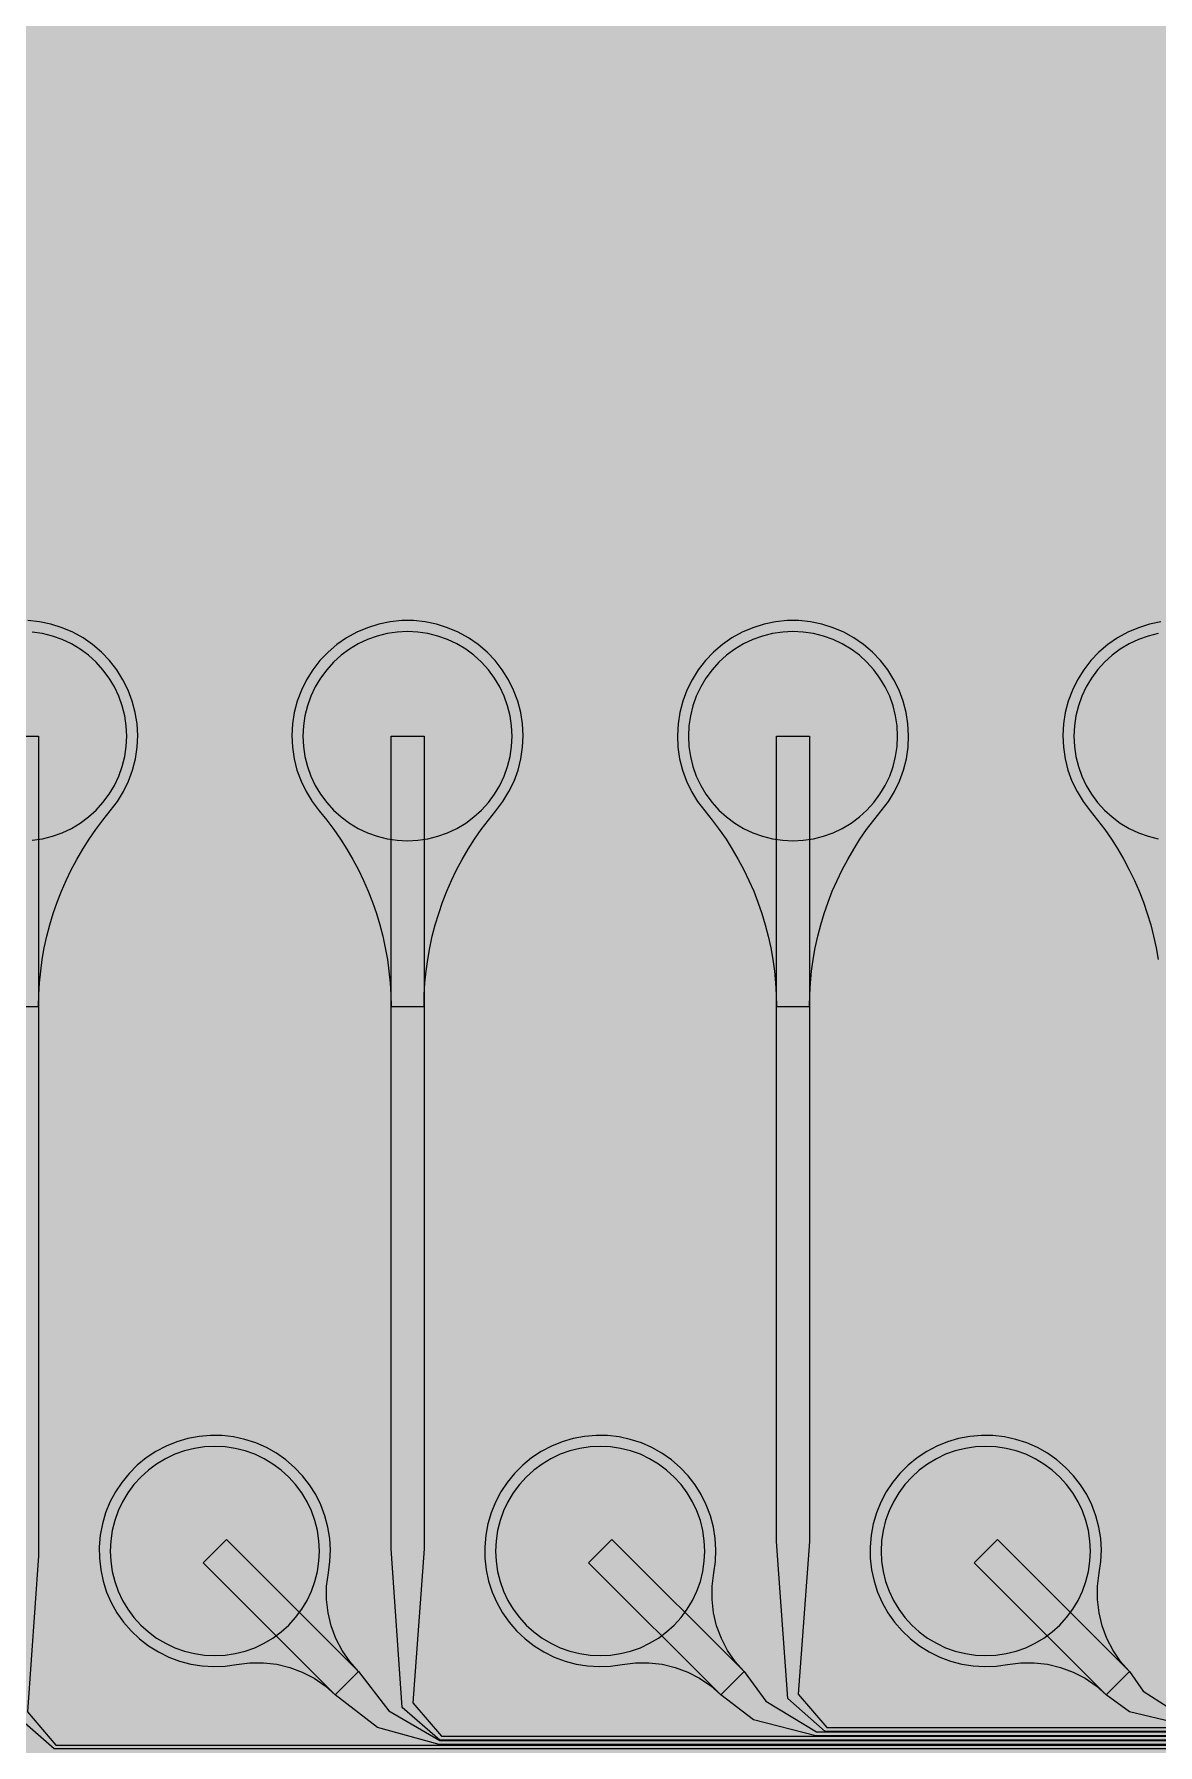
# Model space of a CAD drawing. Header units: metres. Extents: x -7231 to 10969, y -37556 to 1873.
# Drawn here: x 6893 to 7913, y -28847 to -27294 of the extents above; entities that cross this region are included whole.
import ezdxf

# ---------------------------------------------------------------- set-up
doc = ezdxf.new("R2010")
doc.units = ezdxf.units.M
for name, color, linetype in [('Metal1', 4, 'CONTINUOUS'), ('Metal2', 3, 'CONTINUOUS'), ('Polyimide', 7, 'CONTINUOUS'), ('Polyimide_Negative', 5, 'CONTINUOUS')]:
    doc.layers.add(name, color=color, linetype=linetype)

msp = doc.modelspace()

# ---------------------------------------------------------------- hatches: boundary and pattern name
at = {"layer": 'Polyimide'}
msp.add_hatch(color=7, dxfattribs=at).paths.add_polyline_path([(4065.7, -468), (4066.7, -502), (4068.5, -536), (4071.4, -570), (4075.5, -604), (4081, -638), (4088, -672), (4096.5, -706), (4106.6, -740), (4118.3, -774), (4131.6, -808), (4146.5, -842), (4162.9, -876), (4180.7, -910), (4199.8, -944), (4220.2, -978), (4241.7, -1012), (4264.2, -1046), (4287.5, -1080), (4311.5, -1114), (4336, -1148), (4360.9, -1182), (4385.9, -1216), (4410.9, -1250), (4435.7, -1284), (4460.2, -1318), (4484.2, -1352), (4507.5, -1385.9), (4530, -1419.9), (4551.5, -1453.9), (4571.9, -1487.9), (4591.1, -1521.9), (4608.9, -1555.9), (4625.3, -1589.9), (4640.1, -1623.9), (4653.4, -1657.9), (4665.1, -1691.9), (4675.2, -1725.9), (4683.7, -1759.9), (4690.7, -1793.9), (4696.2, -1827.9), (4700.3, -1861.9), (4703.2, -1895.9), (4705.1, -1929.9), (4706.1, -1963.9), (4706.4, -1997.9), (4706.5, -2031.9), (4706.5, -4793), (4710, -4838.4), (4720.2, -4882.7), (4737.1, -4925), (4760.1, -4964.2), (4788.9, -4999.5), (4822.6, -5030), (4860.5, -5055.1), (4901.8, -5074.2), (4901.8, -5074.2), (4970.7, -5105.2), (5034.7, -5145.3), (5092.8, -5193.5), (5143.8, -5249.2), (5186.9, -5311.2), (5221.2, -5378.4), (5246.2, -5449.7), (5261.4, -5523.7), (5266.5, -5599), (5261.4, -5674.3), (5246.2, -5748.3), (5221.2, -5819.6), (5186.9, -5886.8), (5143.8, -5948.8), (5092.8, -6004.5), (5034.7, -6052.7), (4970.7, -6092.8), (4901.8, -6123.8), (4860.5, -6142.9), (4822.6, -6168), (4788.9, -6198.5), (4760.1, -6233.8), (4737.1, -6273), (4720.2, -6315.3), (4710, -6359.6), (4706.5, -6405), (4706.5, -9221.5), (4710, -9266.9), (4720.2, -9311.2), (4737.1, -9353.5), (4760.1, -9392.7), (4788.9, -9428), (4822.6, -9458.5), (4860.5, -9483.6), (4901.8, -9502.7), (4970.7, -9533.7), (5034.7, -9573.8), (5092.8, -9622), (5143.8, -9677.7), (5186.9, -9739.7), (5221.2, -9806.9), (5246.2, -9878.2), (5261.4, -9952.2), (5266.5, -10027.5), (5261.4, -10102.8), (5246.2, -10176.8), (5221.2, -10248.1), (5186.9, -10315.3), (5143.8, -10377.3), (5092.8, -10433), (5034.7, -10481.2), (4970.7, -10521.3), (4901.8, -10552.3), (4860.5, -10571.4), (4822.6, -10596.5), (4788.9, -10627), (4760.1, -10662.3), (4737.1, -10701.5), (4720.2, -10743.8), (4710, -10788.1), (4706.5, -10833.5), (4706.5, -13650), (4710, -13695.4), (4720.2, -13739.7), (4737.1, -13782), (4760.1, -13821.2), (4788.9, -13856.5), (4822.6, -13887), (4860.5, -13912.1), (4901.8, -13931.2), (4970.7, -13962.2), (5034.7, -14002.2), (5092.8, -14050.5), (5143.8, -14106.2), (5186.9, -14168.2), (5221.2, -14235.4), (5246.2, -14306.7), (5261.4, -14380.7), (5266.5, -14456), (5261.4, -14531.3), (5246.2, -14605.3), (5221.2, -14676.5), (5186.9, -14743.8), (5143.8, -14805.8), (5092.8, -14861.5), (5034.7, -14909.7), (4970.7, -14949.8), (4901.8, -14980.8), (4860.5, -14999.9), (4822.6, -15025), (4788.9, -15055.5), (4760.1, -15090.8), (4737.1, -15130), (4720.2, -15172.3), (4710, -15216.6), (4706.5, -15262), (4706.5, -15456), (4720.9, -15750), (4764.1, -16041.3), (4835.7, -16326.8), (4934.9, -16604), (5060.7, -16870.2), (5212.1, -17122.7), (5387.5, -17359.2), (5585.2, -17577.3), (5803.3, -17775), (6039.8, -17950.4), (6292.3, -18101.8), (6558.4, -18227.6), (6835.6, -18326.8), (7121.2, -18398.3), (7412.4, -18441.5), (7706.5, -18456), (9969, -18456), (10047.4, -18459.8), (10125.1, -18471.4), (10201.2, -18490.4), (10275.2, -18516.9), (10346.1, -18550.5), (10413.5, -18590.8), (10476.5, -18637.6), (10534.7, -18690.3), (10587.4, -18748.5), (10634.2, -18811.5), (10674.5, -18878.9), (10708.1, -18949.8), (10734.6, -19023.8), (10753.6, -19099.9), (10765.2, -19177.6), (10769, -19256), (10769, -20895.8), (10730.2, -20951.4), (10694.6, -21009.1), (10662.2, -21068.6), (10633.2, -21129.9), (10607.6, -21192.7), (10585.5, -21256.7), (10566.9, -21322), (10552, -21388.1), (10540.8, -21455), (10533.4, -21522.3), (10529.6, -21590), (10529.6, -21657.8), (10533.4, -21725.5), (10540.8, -21792.9), (10552, -21859.7), (10566.9, -21925.9), (10585.5, -21991.1), (10607.6, -22055.2), (10633.2, -22117.9), (10662.2, -22179.2), (10694.6, -22238.7), (10730.2, -22296.4), (10769, -22352), (10769, -32454.2), (10728.7, -32510.5), (10691.7, -32568.9), (10658, -32629.3), (10627.8, -32691.6), (10601.2, -32755.4), (10578.2, -32820.7), (10558.9, -32887.1), (10543.4, -32954.5), (10531.8, -33022.7), (10524, -33091.4), (10520.1, -33160.5), (10520.1, -33229.7), (10524, -33298.8), (10531.8, -33367.5), (10543.4, -33435.7), (10558.9, -33503.1), (10578.2, -33569.5), (10601.2, -33634.8), (10627.8, -33698.6), (10658, -33760.8), (10691.7, -33821.3), (10728.7, -33879.7), (10769, -33936), (10769, -36556), (10765.2, -36634.4), (10753.6, -36712.1), (10734.6, -36788.2), (10708.1, -36862.1), (10674.5, -36933.1), (10634.2, -37000.5), (10587.4, -37063.5), (10534.7, -37121.7), (10476.5, -37174.4), (10413.5, -37221.2), (10346.1, -37261.5), (10275.2, -37295.1), (10201.2, -37321.6), (10125.1, -37340.6), (10047.4, -37352.1), (9969, -37356), (-6231, -37356), (-6309.4, -37352.1), (-6387.1, -37340.6), (-6463.2, -37321.6), (-6537.2, -37295.1), (-6608.1, -37261.5), (-6675.5, -37221.2), (-6738.5, -37174.4), (-6796.7, -37121.7), (-6849.4, -37063.5), (-6896.2, -37000.5), (-6936.5, -36933.1), (-6970.1, -36862.1), (-6996.6, -36788.2), (-7015.6, -36712.1), (-7027.2, -36634.4), (-7031, -36556), (-7031, -33936), (-6990.7, -33879.8), (-6953.7, -33821.3), (-6920, -33760.9), (-6889.8, -33698.6), (-6863.2, -33634.8), (-6840.2, -33569.5), (-6820.9, -33503.1), (-6805.4, -33435.7), (-6793.7, -33367.5), (-6785.9, -33298.8), (-6782, -33229.7), (-6782, -33160.5), (-6785.9, -33091.4), (-6793.7, -33022.7), (-6805.4, -32954.5), (-6820.9, -32887.1), (-6840.2, -32820.6), (-6863.2, -32755.4), (-6889.8, -32691.5), (-6920, -32629.3), (-6953.7, -32568.9), (-6990.7, -32510.4), (-7031, -32454.2), (-7031, -22364.8), (-6990.7, -22308.6), (-6953.7, -22250.1), (-6920, -22189.7), (-6889.8, -22127.5), (-6863.2, -22063.6), (-6840.2, -21998.4), (-6820.9, -21931.9), (-6805.4, -21864.5), (-6793.7, -21796.3), (-6785.9, -21727.6), (-6782, -21658.5), (-6782, -21589.3), (-6785.9, -21520.3), (-6793.7, -21451.5), (-6805.4, -21383.3), (-6820.9, -21315.9), (-6840.2, -21249.5), (-6863.2, -21184.2), (-6889.8, -21120.4), (-6920, -21058.1), (-6953.7, -20997.7), (-6990.7, -20939.3), (-7031, -20883), (-7031, -19256), (-7027.2, -19177.6), (-7015.6, -19099.9), (-6996.6, -19023.8), (-6970.1, -18949.8), (-6936.5, -18878.9), (-6896.2, -18811.5), (-6849.4, -18748.5), (-6796.7, -18690.3), (-6738.5, -18637.6), (-6675.5, -18590.8), (-6608.1, -18550.5), (-6537.2, -18516.9), (-6463.2, -18490.4), (-6387.1, -18471.4), (-6309.4, -18459.8), (-6231, -18456), (-3968.5, -18456), (-3674.4, -18441.5), (-3383.2, -18398.3), (-3097.6, -18326.8), (-2820.4, -18227.6), (-2554.3, -18101.8), (-2301.8, -17950.4), (-2065.3, -17775), (-1847.2, -17577.3), (-1649.5, -17359.2), (-1474.1, -17122.7), (-1322.7, -16870.2), (-1196.9, -16604), (-1097.7, -16326.8), (-1026.1, -16041.3), (-982.9, -15750), (-968.5, -15456), (-968.5, -15262), (-972, -15216.6), (-982.2, -15172.3), (-999.1, -15130), (-1022.1, -15090.8), (-1050.9, -15055.5), (-1084.6, -15025), (-1122.5, -14999.9), (-1163.8, -14980.8), (-1232.7, -14949.8), (-1296.7, -14909.7), (-1354.8, -14861.5), (-1405.8, -14805.8), (-1448.9, -14743.8), (-1483.2, -14676.5), (-1508.2, -14605.3), (-1523.4, -14531.3), (-1528.5, -14456), (-1523.4, -14380.7), (-1508.2, -14306.7), (-1483.2, -14235.4), (-1448.9, -14168.2), (-1405.8, -14106.2), (-1354.8, -14050.5), (-1296.7, -14002.2), (-1232.7, -13962.2), (-1163.8, -13931.2), (-1122.5, -13912.1), (-1084.6, -13887), (-1050.9, -13856.5), (-1022.1, -13821.2), (-999.1, -13782), (-982.2, -13739.7), (-972, -13695.4), (-968.5, -13650), (-968.5, -12309.6), (-972, -12264.3), (-982.2, -12219.9), (-999.1, -12177.7), (-1022.1, -12138.5), (-1050.9, -12103.2), (-1084.6, -12072.6), (-1122.5, -12047.5), (-1163.8, -12028.5), (-1232.7, -11997.4), (-1296.7, -11957.4), (-1354.8, -11909.1), (-1405.8, -11853.5), (-1448.9, -11791.5), (-1483.2, -11724.2), (-1508.2, -11653), (-1523.4, -11579), (-1528.5, -11503.7), (-1523.4, -11428.3), (-1508.2, -11354.4), (-1483.2, -11283.1), (-1448.9, -11215.9), (-1405.8, -11153.8), (-1354.8, -11098.2), (-1296.7, -11049.9), (-1232.7, -11009.9), (-1163.8, -10978.8), (-1122.5, -10959.8), (-1084.6, -10934.7), (-1050.9, -10904.1), (-1022.1, -10868.9), (-999.1, -10829.6), (-982.2, -10787.4), (-972, -10743), (-968.5, -10697.7), (-968.5, -9357.3), (-972, -9311.9), (-982.2, -9267.6), (-999.1, -9225.4), (-1022.1, -9186.1), (-1050.9, -9150.8), (-1084.6, -9120.3), (-1122.5, -9095.2), (-1163.8, -9076.2), (-1163.8, -9076.2), (-1232.7, -9045.1), (-1296.7, -9005.1), (-1354.8, -8956.8), (-1405.8, -8901.1), (-1448.9, -8839.1), (-1483.2, -8771.9), (-1508.2, -8700.6), (-1523.4, -8626.7), (-1528.5, -8551.3), (-1523.4, -8476), (-1508.2, -8402), (-1483.2, -8330.8), (-1448.9, -8263.5), (-1405.8, -8201.5), (-1354.8, -8145.9), (-1296.7, -8097.6), (-1232.7, -8057.6), (-1163.8, -8026.5), (-1163.8, -8026.5), (-1122.5, -8007.4), (-1084.6, -7982.4), (-1050.9, -7951.8), (-1022.1, -7916.5), (-999.1, -7877.3), (-982.2, -7835), (-972, -7790.7), (-968.5, -7745.4), (-968.5, -6405), (-972, -6359.6), (-982.2, -6315.3), (-999.1, -6273), (-1022.1, -6233.8), (-1050.9, -6198.5), (-1084.6, -6168), (-1122.5, -6142.9), (-1163.8, -6123.8), (-1163.8, -6123.8), (-1232.7, -6092.8), (-1296.7, -6052.7), (-1354.8, -6004.5), (-1405.8, -5948.8), (-1448.9, -5886.8), (-1483.2, -5819.6), (-1508.2, -5748.3), (-1523.4, -5674.3), (-1528.5, -5599), (-1523.4, -5523.7), (-1508.2, -5449.7), (-1483.2, -5378.4), (-1448.9, -5311.2), (-1405.8, -5249.2), (-1354.8, -5193.5), (-1296.7, -5145.3), (-1232.7, -5105.2), (-1163.8, -5074.2), (-1163.8, -5074.2), (-1122.5, -5055.1), (-1084.6, -5030), (-1050.9, -4999.5), (-1022.1, -4964.2), (-999.1, -4925), (-982.2, -4882.7), (-972, -4838.4), (-968.5, -4793), (-968.5, -2031.9), (-968.4, -1997.9), (-968.1, -1963.9), (-967.1, -1929.9), (-965.2, -1895.9), (-962.2, -1861.9), (-958, -1827.9), (-952.4, -1793.9), (-945.3, -1759.9), (-936.6, -1725.9), (-926.4, -1691.9), (-914.4, -1657.9), (-900.9, -1623.9), (-885.7, -1589.9), (-869.1, -1555.9), (-850.9, -1521.9), (-831.4, -1487.9), (-810.6, -1453.9), (-788.7, -1419.9), (-765.8, -1385.9), (-742.1, -1352), (-717.6, -1318), (-692.7, -1284), (-667.4, -1250), (-641.9, -1216), (-616.4, -1182), (-591.1, -1148), (-566.1, -1114), (-541.7, -1080), (-517.9, -1046), (-495, -1012), (-473.1, -978), (-452.4, -944), (-432.8, -910), (-414.7, -876), (-398, -842), (-382.9, -808), (-369.3, -774), (-357.4, -740), (-347.1, -706), (-338.4, -672), (-331.3, -638), (-325.7, -604), (-321.5, -570), (-318.6, -536), (-316.7, -502), (-315.7, -468), (-315.3, -434), (-315.2, -400), (-315.2, 401), (-315.2, 451), (-315.2, 1644), (-270.2, 1644), (-270, 1637.1), (-269.4, 1630.3), (-268.2, 1623.5), (-266.7, 1616.8), (-264.7, 1610.2), (-262.3, 1603.8), (-259.4, 1597.6), (-256.2, 1591.5), (-252.6, 1585.7), (-248.6, 1580.1), (-244.2, 1574.8), (-239.5, 1569.8), (-234.5, 1565.1), (-229.2, 1560.7), (-223.6, 1556.7), (-217.8, 1553.1), (-211.7, 1549.8), (-205.4, 1547), (-199, 1544.6), (-192.4, 1542.6), (-185.7, 1541), (-179, 1539.9), (-172.1, 1539.2), (-165.2, 1539), (-158.4, 1539.2), (-151.5, 1539.9), (-144.8, 1541), (-138.1, 1542.6), (-131.5, 1544.6), (-125.1, 1547), (-118.8, 1549.8), (-112.8, 1553.1), (-106.9, 1556.7), (-101.3, 1560.7), (-96, 1565.1), (-91, 1569.8), (-86.3, 1574.8), (-81.9, 1580.1), (-77.9, 1585.7), (-74.3, 1591.5), (-71.1, 1597.6), (-68.2, 1603.8), (-65.8, 1610.2), (-63.8, 1616.8), (-62.3, 1623.5), (-61.1, 1630.3), (-60.5, 1637.1), (-60.2, 1644), (1853, 1644), (1853, 1573), (3815.2, 1573), (3815.5, 1579.5), (3816.1, 1586.1), (3817.2, 1592.5), (3818.7, 1598.9), (3820.6, 1605.1), (3822.9, 1611.3), (3825.6, 1617.2), (3828.6, 1623), (3832.1, 1628.6), (3835.9, 1633.9), (3840.1, 1638.9), (3844.5, 1643.7), (3849.3, 1648.2), (3854.4, 1652.3), (3859.7, 1656.1), (3865.2, 1659.6), (3871, 1662.7), (3877, 1665.4), (3883.1, 1667.7), (3889.4, 1669.6), (3895.7, 1671.1), (3902.2, 1672.1), (3908.7, 1672.8), (3915.2, 1673), (3921.8, 1672.8), (3928.3, 1672.1), (3934.8, 1671.1), (3941.1, 1669.6), (3947.4, 1667.7), (3953.5, 1665.4), (3959.5, 1662.7), (3965.2, 1659.6), (3970.8, 1656.1), (3976.1, 1652.3), (3981.2, 1648.2), (3986, 1643.7), (3990.4, 1638.9), (3994.6, 1633.9), (3998.4, 1628.6), (4001.9, 1623), (4004.9, 1617.2), (4007.6, 1611.3), (4009.9, 1605.1), (4011.8, 1598.9), (4013.3, 1592.5), (4014.4, 1586.1), (4015, 1579.5), (4015.2, 1573), (4065.2, 1573), (4065.2, 451), (4065.2, 401), (4065.2, -400), (4065.3, -434), (4065.7, -468)])

# ---------------------------------------------------------------- linework, layer by layer
at = {"layer": 'Metal1'}
for points in [[(2416.8, -19211.9), (2416.8, -30170.3), (2445.7, -30199.2), (9418.8, -30199.2), (9447.8, -30170.3), (9447.8, -28863.7), (9418.8, -28834.8), (7610.8, -28834.8), (7576.7, -28805), (7566.5, -28662.5), (7566.5, -27931), (7596.5, -27931), (7596.5, -28662.5), (7586.3, -28801), (7612.2, -28831.2), (9420.2, -28831.2), (9451.2, -28862.3), (9451.2, -30171.7), (9420.2, -30202.7), (2444.3, -30202.7), (2413.2, -30171.7), (2413.2, -19211.9)], [(2424.8, -19211.9), (2424.8, -30162.3), (2453.7, -30191.2), (9410.8, -30191.2), (9439.8, -30162.3), (9439.8, -28871.7), (9410.8, -28842.7), (7260.8, -28842.7), (7226.7, -28813), (7216.5, -28668.9), (7216.5, -27931), (7246.5, -27931), (7246.5, -28668.9), (7236.3, -28809), (7262.2, -28839.2), (9412.2, -28839.2), (9443.3, -28870.3), (9443.3, -30163.7), (9412.2, -30194.7), (2452.3, -30194.7), (2421.2, -30163.7), (2421.2, -19211.9)], [(2432.8, -19211.9), (2432.8, -30154.3), (2461.7, -30183.2), (9402.8, -30183.2), (9431.8, -30154.3), (9431.8, -28879.7), (9402.8, -28850.7), (6910.8, -28850.7), (6876.7, -28821), (6866.5, -28675.3), (6866.5, -27931), (6896.5, -27931), (6896.5, -28675.3), (6886.3, -28817), (6912.2, -28847.2), (9404.2, -28847.2), (9435.2, -28878.3), (9435.2, -30155.7), (9404.2, -30186.8), (2460.3, -30186.8), (2429.2, -30155.7), (2429.2, -19211.9)], [(6866.5, -28176.6), (6896.5, -28176.6), (6896.5, -28176.6), (6896.7, -28165.8), (6897.3, -28155.1), (6898.4, -28144.4), (6899.8, -28133.8), (6901.7, -28123.2), (6904, -28112.7), (6906.7, -28102.4), (6909.8, -28092.1), (6913.3, -28081.9), (6917.2, -28071.9), (6921.5, -28062.1), (6926.1, -28052.4), (6931.2, -28042.9), (6936.6, -28033.6), (6942.3, -28024.6), (6948.4, -28015.8), (6954.9, -28007.2), (6961.6, -27998.9), (6968.1, -27990.4), (6973.6, -27981.4), (6978.2, -27971.8), (6981.9, -27961.9), (6984.5, -27951.6), (6986, -27941.1), (6986.5, -27930.5), (6985.9, -27919.9), (6984.3, -27909.4), (6981.6, -27899.2), (6977.8, -27889.3), (6973.1, -27879.8), (6967.5, -27870.8), (6961, -27862.4), (6953.7, -27854.7), (6945.6, -27847.8), (6936.9, -27841.8), (6927.6, -27836.7), (6917.9, -27832.5), (6907.7, -27829.3), (6897.4, -27827.2), (6886.8, -27826.1)], [(7915.6, -27827.2), (7905.3, -27829.3), (7895.1, -27832.5), (7885.4, -27836.7), (7876.1, -27841.8), (7867.4, -27847.8), (7859.3, -27854.7), (7852, -27862.4), (7845.5, -27870.8), (7839.9, -27879.8), (7835.2, -27889.3), (7831.4, -27899.2), (7828.7, -27909.4), (7827.1, -27919.9), (7826.5, -27930.5), (7827, -27941.1), (7828.5, -27951.6), (7831.1, -27961.9), (7834.8, -27971.8), (7839.4, -27981.4), (7844.9, -27990.4), (7851.4, -27998.9), (7858.1, -28007.2), (7864.6, -28015.8), (7870.7, -28024.6), (7876.4, -28033.6), (7881.8, -28042.9), (7886.9, -28052.4), (7891.5, -28062.1), (7895.8, -28071.9), (7899.7, -28081.9), (7903.2, -28092.1), (7906.3, -28102.4), (7909, -28112.7), (7911.3, -28123.2), (7913.2, -28133.8)]]:
    msp.add_lwpolyline(points, dxfattribs=at)
for points in [[(7246.5, -28176.6), (7246.7, -28165.8), (7247.3, -28155.1), (7248.4, -28144.4), (7249.8, -28133.8), (7251.7, -28123.2), (7254, -28112.7), (7256.7, -28102.4), (7259.8, -28092.1), (7263.3, -28081.9), (7267.2, -28071.9), (7271.5, -28062.1), (7276.1, -28052.4), (7281.2, -28042.9), (7286.6, -28033.6), (7292.3, -28024.6), (7298.4, -28015.8), (7304.9, -28007.2), (7311.6, -27998.9), (7318.1, -27990.4), (7323.6, -27981.4), (7328.2, -27971.8), (7331.9, -27961.9), (7334.5, -27951.6), (7336, -27941.1), (7336.5, -27930.5), (7335.9, -27919.9), (7334.3, -27909.4), (7331.6, -27899.2), (7327.8, -27889.3), (7323.1, -27879.8), (7317.5, -27870.8), (7311, -27862.4), (7303.7, -27854.7), (7295.6, -27847.8), (7286.9, -27841.8), (7277.6, -27836.7), (7267.9, -27832.5), (7257.7, -27829.3), (7247.4, -27827.2), (7236.8, -27826.1), (7226.2, -27826.1), (7215.6, -27827.2), (7205.3, -27829.3), (7195.1, -27832.5), (7185.4, -27836.7), (7176.1, -27841.8), (7167.4, -27847.8), (7159.3, -27854.7), (7152, -27862.4), (7145.5, -27870.8), (7139.9, -27879.8), (7135.2, -27889.3), (7131.4, -27899.2), (7128.7, -27909.4), (7127.1, -27919.9), (7126.5, -27930.5), (7127, -27941.1), (7128.5, -27951.6), (7131.1, -27961.9), (7134.8, -27971.8), (7139.4, -27981.4), (7144.9, -27990.4), (7151.4, -27998.9), (7158.1, -28007.2), (7164.6, -28015.8), (7170.7, -28024.6), (7176.4, -28033.6), (7181.8, -28042.9), (7186.9, -28052.4), (7191.5, -28062.1), (7195.8, -28071.9), (7199.7, -28081.9), (7203.2, -28092.1), (7206.3, -28102.4), (7209, -28112.7), (7211.3, -28123.2), (7213.2, -28133.8), (7214.6, -28144.4), (7215.7, -28155.1), (7216.3, -28165.8), (7216.5, -28176.6), (7246.5, -28176.6)], [(7596.5, -28176.6), (7596.7, -28165.8), (7597.3, -28155.1), (7598.4, -28144.4), (7599.8, -28133.8), (7601.7, -28123.2), (7604, -28112.7), (7606.7, -28102.4), (7609.8, -28092.1), (7613.3, -28081.9), (7617.2, -28071.9), (7621.5, -28062.1), (7626.1, -28052.4), (7631.2, -28042.9), (7636.6, -28033.6), (7642.3, -28024.6), (7648.4, -28015.8), (7654.9, -28007.2), (7661.6, -27998.9), (7668.1, -27990.4), (7673.6, -27981.4), (7678.2, -27971.8), (7681.9, -27961.9), (7684.5, -27951.6), (7686, -27941.1), (7686.5, -27930.5), (7685.9, -27919.9), (7684.3, -27909.4), (7681.6, -27899.2), (7677.8, -27889.3), (7673.1, -27879.8), (7667.5, -27870.8), (7661, -27862.4), (7653.7, -27854.7), (7645.6, -27847.8), (7636.9, -27841.8), (7627.6, -27836.7), (7617.9, -27832.5), (7607.7, -27829.3), (7597.4, -27827.2), (7586.8, -27826.1), (7576.2, -27826.1), (7565.6, -27827.2), (7555.3, -27829.3), (7545.1, -27832.5), (7535.4, -27836.7), (7526.1, -27841.8), (7517.4, -27847.8), (7509.3, -27854.7), (7502, -27862.4), (7495.5, -27870.8), (7489.9, -27879.8), (7485.2, -27889.3), (7481.4, -27899.2), (7478.7, -27909.4), (7477.1, -27919.9), (7476.5, -27930.5), (7477, -27941.1), (7478.5, -27951.6), (7481.1, -27961.9), (7484.8, -27971.8), (7489.4, -27981.4), (7494.9, -27990.4), (7501.4, -27998.9), (7508.1, -28007.2), (7514.6, -28015.8), (7520.7, -28024.6), (7526.4, -28033.6), (7531.8, -28042.9), (7536.9, -28052.4), (7541.5, -28062.1), (7545.8, -28071.9), (7549.7, -28081.9), (7553.2, -28092.1), (7556.3, -28102.4), (7559, -28112.7), (7561.3, -28123.2), (7563.2, -28133.8), (7564.6, -28144.4), (7565.7, -28155.1), (7566.3, -28165.8), (7566.5, -28176.6), (7596.5, -28176.6)]]:
    msp.add_lwpolyline(points, close=True, dxfattribs=at)
at = {"layer": 'Metal2'}
for points in [[(2412.7, -19211.9), (2412.7, -30174.3), (2441.7, -30203.2), (9422.8, -30203.2), (9451.8, -30174.3), (9451.8, -28859.7), (9422.8, -28830.7), (7944.2, -28830.7), (7887, -28817.1), (7865.9, -28801.6), (7745.9, -28681.6), (7767.1, -28660.4), (7887.1, -28780.4), (7899.5, -28798.4), (7944.8, -28827.2), (9424.2, -28827.2), (9455.2, -28858.3), (9455.2, -30175.7), (9424.2, -30206.8), (2440.3, -30206.8), (2409.2, -30175.7), (2409.2, -19211.9)], [(2420.7, -19211.9), (2420.7, -30166.3), (2449.7, -30195.2), (9414.8, -30195.2), (9443.8, -30166.3), (9443.8, -28867.7), (9414.8, -28838.8), (7602.2, -28838.8), (7545.7, -28824.2), (7515.9, -28801.6), (7395.9, -28681.6), (7417.1, -28660.4), (7537.1, -28780.4), (7556.9, -28807.4), (7602.8, -28835.2), (9416.2, -28835.2), (9447.2, -28866.3), (9447.2, -30167.7), (9416.2, -30198.7), (2448.3, -30198.7), (2417.2, -30167.7), (2417.2, -19211.9)], [(2428.7, -19211.9), (2428.7, -30158.3), (2457.7, -30187.2), (9406.8, -30187.2), (9435.8, -30158.3), (9435.8, -28875.7), (9406.8, -28846.8), (7260.2, -28846.8), (7204.2, -28831.4), (7165.9, -28801.6), (7045.9, -28681.6), (7067.1, -28660.4), (7187.1, -28780.4), (7214.4, -28816.2), (7260.8, -28843.2), (9408.2, -28843.2), (9439.2, -28874.3), (9439.2, -30159.7), (9408.2, -30190.7), (2456.3, -30190.7), (2425.2, -30159.7), (2425.2, -19211.9)]]:
    msp.add_lwpolyline(points, dxfattribs=at)
for points in [[(7187.1, -28780.4), (7179, -28771.3), (7172.1, -28761.2), (7166.5, -28750.4), (7162.2, -28739), (7159.4, -28727.2), (7158, -28715.1), (7158, -28702.9), (7159.6, -28690.8), (7161.1, -28680.4), (7161.5, -28670), (7160.9, -28659.5), (7159.2, -28649.2), (7156.5, -28639), (7152.8, -28629.2), (7148.2, -28619.8), (7142.6, -28610.9), (7136.2, -28602.7), (7129, -28595.1), (7121.1, -28588.2), (7112.5, -28582.2), (7103.4, -28577), (7093.8, -28572.8), (7083.8, -28569.6), (7073.6, -28567.4), (7063.1, -28566.2), (7052.7, -28566.1), (7042.2, -28567), (7031.9, -28568.9), (7021.9, -28571.9), (7012.2, -28575.8), (7002.9, -28580.7), (6994.2, -28586.5), (6986.1, -28593.1), (6978.6, -28600.6), (6972, -28608.7), (6966.2, -28617.4), (6961.3, -28626.7), (6957.4, -28636.4), (6954.4, -28646.4), (6952.5, -28656.7), (6951.6, -28667.2), (6951.7, -28677.6), (6952.9, -28688.1), (6955.1, -28698.3), (6958.3, -28708.3), (6962.5, -28717.9), (6967.7, -28727), (6973.7, -28735.6), (6980.6, -28743.5), (6988.2, -28750.7), (6996.4, -28757.1), (7005.3, -28762.7), (7014.7, -28767.3), (7024.5, -28771), (7034.7, -28773.7), (7045, -28775.4), (7055.5, -28776), (7065.9, -28775.6), (7076.3, -28774.1), (7088.4, -28772.5), (7100.6, -28772.5), (7112.7, -28773.9), (7124.5, -28776.7), (7135.9, -28781), (7146.7, -28786.6), (7156.8, -28793.5), (7165.9, -28801.6), (7187.1, -28780.4)], [(7537.1, -28780.4), (7529, -28771.3), (7522.1, -28761.2), (7516.5, -28750.4), (7512.2, -28739), (7509.4, -28727.2), (7508, -28715.1), (7508, -28702.9), (7509.6, -28690.8), (7511.1, -28680.4), (7511.5, -28670), (7510.9, -28659.5), (7509.2, -28649.2), (7506.5, -28639), (7502.8, -28629.2), (7498.2, -28619.8), (7492.6, -28610.9), (7486.2, -28602.7), (7479, -28595.1), (7471.1, -28588.2), (7462.5, -28582.2), (7453.4, -28577), (7443.8, -28572.8), (7433.8, -28569.6), (7423.6, -28567.4), (7413.1, -28566.2), (7402.7, -28566.1), (7392.2, -28567), (7381.9, -28568.9), (7371.9, -28571.9), (7362.2, -28575.8), (7352.9, -28580.7), (7344.2, -28586.5), (7336.1, -28593.1), (7328.6, -28600.6), (7322, -28608.7), (7316.2, -28617.4), (7311.3, -28626.7), (7307.4, -28636.4), (7304.4, -28646.4), (7302.5, -28656.7), (7301.6, -28667.2), (7301.7, -28677.6), (7302.9, -28688.1), (7305.1, -28698.3), (7308.3, -28708.3), (7312.5, -28717.9), (7317.7, -28727), (7323.7, -28735.6), (7330.6, -28743.5), (7338.2, -28750.7), (7346.4, -28757.1), (7355.3, -28762.7), (7364.7, -28767.3), (7374.5, -28771), (7384.7, -28773.7), (7395, -28775.4), (7405.5, -28776), (7415.9, -28775.6), (7426.3, -28774.1), (7438.4, -28772.5), (7450.6, -28772.5), (7462.7, -28773.9), (7474.5, -28776.7), (7485.9, -28781), (7496.7, -28786.6), (7506.8, -28793.5), (7515.9, -28801.6), (7537.1, -28780.4)], [(7887.1, -28780.4), (7879, -28771.3), (7872.1, -28761.2), (7866.5, -28750.4), (7862.2, -28739), (7859.4, -28727.2), (7858, -28715.1), (7858, -28702.9), (7859.6, -28690.8), (7861.1, -28680.4), (7861.5, -28670), (7860.9, -28659.5), (7859.2, -28649.2), (7856.5, -28639), (7852.8, -28629.2), (7848.2, -28619.8), (7842.6, -28610.9), (7836.2, -28602.7), (7829, -28595.1), (7821.1, -28588.2), (7812.5, -28582.2), (7803.4, -28577), (7793.8, -28572.8), (7783.8, -28569.6), (7773.6, -28567.4), (7763.1, -28566.2), (7752.7, -28566.1), (7742.2, -28567), (7731.9, -28568.9), (7721.9, -28571.9), (7712.2, -28575.8), (7702.9, -28580.7), (7694.2, -28586.5), (7686.1, -28593.1), (7678.6, -28600.6), (7672, -28608.7), (7666.2, -28617.4), (7661.3, -28626.7), (7657.4, -28636.4), (7654.4, -28646.4), (7652.5, -28656.7), (7651.6, -28667.2), (7651.7, -28677.6), (7652.9, -28688.1), (7655.1, -28698.3), (7658.3, -28708.3), (7662.5, -28717.9), (7667.7, -28727), (7673.7, -28735.6), (7680.6, -28743.5), (7688.2, -28750.7), (7696.4, -28757.1), (7705.3, -28762.7), (7714.7, -28767.3), (7724.5, -28771), (7734.7, -28773.7), (7745, -28775.4), (7755.5, -28776), (7765.9, -28775.6), (7776.3, -28774.1), (7788.4, -28772.5), (7800.6, -28772.5), (7812.7, -28773.9), (7824.5, -28776.7), (7835.9, -28781), (7846.7, -28786.6), (7856.8, -28793.5), (7865.9, -28801.6), (7887.1, -28780.4)]]:
    msp.add_lwpolyline(points, close=True, dxfattribs=at)
at = {"layer": 'Polyimide_Negative'}
for points in [[(6890.8, -28025.5), (6900, -28024.2), (6909.1, -28021.9), (6917.9, -28018.8), (6926.3, -28014.8), (6934.3, -28010), (6941.8, -28004.4), (6948.7, -27998.2), (6954.9, -27991.3), (6960.5, -27983.8), (6965.3, -27975.8), (6969.3, -27967.4), (6972.4, -27958.6), (6974.7, -27949.5), (6976, -27940.3), (6976.5, -27931), (6976.5, -27931), (6976, -27921.7), (6974.7, -27912.5), (6972.4, -27903.4), (6969.3, -27894.6), (6965.3, -27886.2), (6960.5, -27878.2), (6954.9, -27870.7), (6948.7, -27863.8), (6941.8, -27857.6), (6934.3, -27852), (6926.3, -27847.2), (6917.9, -27843.2), (6909.1, -27840.1), (6900, -27837.8), (6890.8, -27836.5)], [(7913, -27837.8), (7903.9, -27840.1), (7895.1, -27843.2), (7886.7, -27847.2), (7878.7, -27852), (7871.2, -27857.6), (7864.3, -27863.8), (7858.1, -27870.7), (7852.5, -27878.2), (7847.7, -27886.2), (7843.7, -27894.6), (7840.6, -27903.4), (7838.3, -27912.5), (7837, -27921.7), (7836.5, -27931), (7837, -27940.3), (7838.3, -27949.5), (7840.6, -27958.6), (7843.7, -27967.4), (7847.7, -27975.8), (7852.5, -27983.8), (7858.1, -27991.3), (7864.3, -27998.2), (7871.2, -28004.4), (7878.7, -28010), (7886.7, -28014.8), (7895.1, -28018.8), (7903.9, -28021.9), (7913, -28024.2)]]:
    msp.add_lwpolyline(points, dxfattribs=at)
for points in [[(7326.5, -27931), (7326, -27921.7), (7324.7, -27912.5), (7322.4, -27903.4), (7319.3, -27894.6), (7315.3, -27886.2), (7310.5, -27878.2), (7304.9, -27870.7), (7298.7, -27863.8), (7291.8, -27857.6), (7284.3, -27852), (7276.3, -27847.2), (7267.9, -27843.2), (7259.1, -27840.1), (7250, -27837.8), (7240.8, -27836.5), (7231.5, -27836), (7222.2, -27836.5), (7213, -27837.8), (7203.9, -27840.1), (7195.1, -27843.2), (7186.7, -27847.2), (7178.7, -27852), (7171.2, -27857.6), (7164.3, -27863.8), (7158.1, -27870.7), (7152.5, -27878.2), (7147.7, -27886.2), (7143.7, -27894.6), (7140.6, -27903.4), (7138.3, -27912.5), (7137, -27921.7), (7136.5, -27931), (7137, -27940.3), (7138.3, -27949.5), (7140.6, -27958.6), (7143.7, -27967.4), (7147.7, -27975.8), (7152.5, -27983.8), (7158.1, -27991.3), (7164.3, -27998.2), (7171.2, -28004.4), (7178.7, -28010), (7186.7, -28014.8), (7195.1, -28018.8), (7203.9, -28021.9), (7213, -28024.2), (7222.2, -28025.5), (7231.5, -28026), (7240.8, -28025.5), (7250, -28024.2), (7259.1, -28021.9), (7267.9, -28018.8), (7276.3, -28014.8), (7284.3, -28010), (7291.8, -28004.4), (7298.7, -27998.2), (7304.9, -27991.3), (7310.5, -27983.8), (7315.3, -27975.8), (7319.3, -27967.4), (7322.4, -27958.6), (7324.7, -27949.5), (7326, -27940.3), (7326.5, -27931)], [(7676.5, -27931), (7676, -27921.7), (7674.7, -27912.5), (7672.4, -27903.4), (7669.3, -27894.6), (7665.3, -27886.2), (7660.5, -27878.2), (7654.9, -27870.7), (7648.7, -27863.8), (7641.8, -27857.6), (7634.3, -27852), (7626.3, -27847.2), (7617.9, -27843.2), (7609.1, -27840.1), (7600, -27837.8), (7590.8, -27836.5), (7581.5, -27836), (7572.2, -27836.5), (7563, -27837.8), (7553.9, -27840.1), (7545.1, -27843.2), (7536.7, -27847.2), (7528.7, -27852), (7521.2, -27857.6), (7514.3, -27863.8), (7508.1, -27870.7), (7502.5, -27878.2), (7497.7, -27886.2), (7493.7, -27894.6), (7490.6, -27903.4), (7488.3, -27912.5), (7487, -27921.7), (7486.5, -27931), (7487, -27940.3), (7488.3, -27949.5), (7490.6, -27958.6), (7493.7, -27967.4), (7497.7, -27975.8), (7502.5, -27983.8), (7508.1, -27991.3), (7514.3, -27998.2), (7521.2, -28004.4), (7528.7, -28010), (7536.7, -28014.8), (7545.1, -28018.8), (7553.9, -28021.9), (7563, -28024.2), (7572.2, -28025.5), (7581.5, -28026), (7590.8, -28025.5), (7600, -28024.2), (7609.1, -28021.9), (7617.9, -28018.8), (7626.3, -28014.8), (7634.3, -28010), (7641.8, -28004.4), (7648.7, -27998.2), (7654.9, -27991.3), (7660.5, -27983.8), (7665.3, -27975.8), (7669.3, -27967.4), (7672.4, -27958.6), (7674.7, -27949.5), (7676, -27940.3), (7676.5, -27931)], [(7151.5, -28671), (7151, -28661.7), (7149.7, -28652.5), (7147.4, -28643.4), (7144.3, -28634.6), (7140.3, -28626.2), (7135.5, -28618.2), (7129.9, -28610.7), (7123.7, -28603.8), (7116.8, -28597.6), (7109.3, -28592), (7101.3, -28587.2), (7092.9, -28583.2), (7084.1, -28580.1), (7075, -28577.8), (7065.8, -28576.5), (7056.5, -28576), (7047.2, -28576.5), (7038, -28577.8), (7028.9, -28580.1), (7020.1, -28583.2), (7011.7, -28587.2), (7003.7, -28592), (6996.2, -28597.6), (6989.3, -28603.8), (6983.1, -28610.7), (6977.5, -28618.2), (6972.7, -28626.2), (6968.7, -28634.6), (6965.6, -28643.4), (6963.3, -28652.5), (6962, -28661.7), (6961.5, -28671), (6962, -28680.3), (6963.3, -28689.5), (6965.6, -28698.6), (6968.7, -28707.4), (6972.7, -28715.8), (6977.5, -28723.8), (6983.1, -28731.3), (6989.3, -28738.2), (6996.2, -28744.4), (7003.7, -28750), (7011.7, -28754.8), (7020.1, -28758.8), (7028.9, -28761.9), (7038, -28764.2), (7047.2, -28765.5), (7056.5, -28766), (7065.8, -28765.5), (7075, -28764.2), (7084.1, -28761.9), (7092.9, -28758.8), (7101.3, -28754.8), (7109.3, -28750), (7116.8, -28744.4), (7123.7, -28738.2), (7129.9, -28731.3), (7135.5, -28723.8), (7140.3, -28715.8), (7144.3, -28707.4), (7147.4, -28698.6), (7149.7, -28689.5), (7151, -28680.3), (7151.5, -28671)], [(7501.5, -28671), (7501, -28661.7), (7499.7, -28652.5), (7497.4, -28643.4), (7494.3, -28634.6), (7490.3, -28626.2), (7485.5, -28618.2), (7479.9, -28610.7), (7473.7, -28603.8), (7466.8, -28597.6), (7459.3, -28592), (7451.3, -28587.2), (7442.9, -28583.2), (7434.1, -28580.1), (7425, -28577.8), (7415.8, -28576.5), (7406.5, -28576), (7397.2, -28576.5), (7388, -28577.8), (7378.9, -28580.1), (7370.1, -28583.2), (7361.7, -28587.2), (7353.7, -28592), (7346.2, -28597.6), (7339.3, -28603.8), (7333.1, -28610.7), (7327.5, -28618.2), (7322.7, -28626.2), (7318.7, -28634.6), (7315.6, -28643.4), (7313.3, -28652.5), (7312, -28661.7), (7311.5, -28671), (7312, -28680.3), (7313.3, -28689.5), (7315.6, -28698.6), (7318.7, -28707.4), (7322.7, -28715.8), (7327.5, -28723.8), (7333.1, -28731.3), (7339.3, -28738.2), (7346.2, -28744.4), (7353.7, -28750), (7361.7, -28754.8), (7370.1, -28758.8), (7378.9, -28761.9), (7388, -28764.2), (7397.2, -28765.5), (7406.5, -28766), (7415.8, -28765.5), (7425, -28764.2), (7434.1, -28761.9), (7442.9, -28758.8), (7451.3, -28754.8), (7459.3, -28750), (7466.8, -28744.4), (7473.7, -28738.2), (7479.9, -28731.3), (7485.5, -28723.8), (7490.3, -28715.8), (7494.3, -28707.4), (7497.4, -28698.6), (7499.7, -28689.5), (7501, -28680.3), (7501.5, -28671)], [(7851.5, -28671), (7851, -28661.7), (7849.7, -28652.5), (7847.4, -28643.4), (7844.3, -28634.6), (7840.3, -28626.2), (7835.5, -28618.2), (7829.9, -28610.7), (7823.7, -28603.8), (7816.8, -28597.6), (7809.3, -28592), (7801.3, -28587.2), (7792.9, -28583.2), (7784.1, -28580.1), (7775, -28577.8), (7765.8, -28576.5), (7756.5, -28576), (7747.2, -28576.5), (7738, -28577.8), (7728.9, -28580.1), (7720.1, -28583.2), (7711.7, -28587.2), (7703.7, -28592), (7696.2, -28597.6), (7689.3, -28603.8), (7683.1, -28610.7), (7677.5, -28618.2), (7672.7, -28626.2), (7668.7, -28634.6), (7665.6, -28643.4), (7663.3, -28652.5), (7662, -28661.7), (7661.5, -28671), (7662, -28680.3), (7663.3, -28689.5), (7665.6, -28698.6), (7668.7, -28707.4), (7672.7, -28715.8), (7677.5, -28723.8), (7683.1, -28731.3), (7689.3, -28738.2), (7696.2, -28744.4), (7703.7, -28750), (7711.7, -28754.8), (7720.1, -28758.8), (7728.9, -28761.9), (7738, -28764.2), (7747.2, -28765.5), (7756.5, -28766), (7765.8, -28765.5), (7775, -28764.2), (7784.1, -28761.9), (7792.9, -28758.8), (7801.3, -28754.8), (7809.3, -28750), (7816.8, -28744.4), (7823.7, -28738.2), (7829.9, -28731.3), (7835.5, -28723.8), (7840.3, -28715.8), (7844.3, -28707.4), (7847.4, -28698.6), (7849.7, -28689.5), (7851, -28680.3), (7851.5, -28671)]]:
    msp.add_lwpolyline(points, close=True, dxfattribs=at)

doc.saveas('drawing.dxf')
